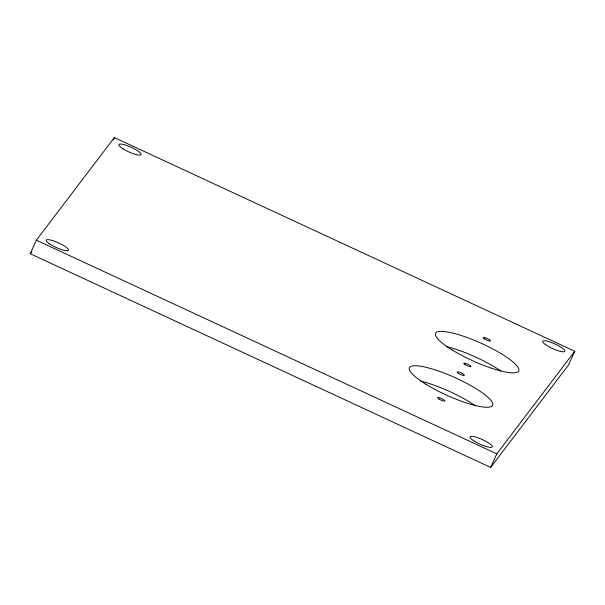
<?xml version="1.0" encoding="UTF-8"?>
<svg xmlns="http://www.w3.org/2000/svg" width="605" height="605" viewBox="0 0 605 605"><rect width="100%" height="100%" fill="white"/><g stroke="black" fill="none" stroke-linecap="round" stroke-linejoin="round"><path stroke-width="0.91" d="M30.25 253.737L36.368 240.185L114.337 137.577L574.75 351.263L568.632 364.815L490.663 467.423L30.25 253.737L31.959 251.491M113.188 140.118L114.337 137.577M490.663 467.423L496.781 453.871L574.75 351.263M36.368 240.185L496.781 453.871M420.384 380.969A45.64 9.725 24.3 0 1 475.409 405.804M446.505 346.589A45.64 9.725 24.3 0 1 500.925 371.009M439.033 399.081A3.955 0.839 24.3 0 0 444.856 400.979A3.955 0.839 24.3 0 0 439.933 397.886A3.955 0.839 24.3 0 0 439.033 399.081M458.522 373.429A3.955 0.839 24.3 0 0 464.353 375.327A3.955 0.839 24.3 0 0 459.429 372.234A3.955 0.839 24.3 0 0 458.522 373.429M465.154 364.702A3.955 0.839 24.3 0 0 470.985 366.6A3.955 0.839 24.3 0 0 466.054 363.507A3.955 0.839 24.3 0 0 465.154 364.702M484.65 339.05A3.955 0.839 24.3 0 0 490.473 340.948A3.955 0.839 24.3 0 0 485.55 337.855A3.955 0.839 24.3 0 0 484.65 339.05M425.708 384.13A45.64 9.725 24.3 0 0 492.478 405.539A45.64 9.725 24.3 0 0 434.874 369.799A45.64 9.725 24.3 0 0 425.708 384.13M452.54 350.182A45.64 9.725 24.3 0 0 518.704 370.986A45.64 9.725 24.3 0 0 460.201 335.162A45.64 9.725 24.3 0 0 452.54 350.182M49.247 243.671A12.168 2.594 24.3 0 0 68.017 250.538A12.168 2.594 24.3 0 0 54.722 241.304A12.168 2.594 24.3 0 0 49.247 243.671M474.244 441.143A12.168 2.594 24.3 0 0 492.175 446.989A12.168 2.594 24.3 0 0 477.027 437.483A12.168 2.594 24.3 0 0 474.244 441.143M545.339 344.517A12.168 2.594 24.3 0 0 564.306 351.709A12.168 2.594 24.3 0 0 551.722 342.619A12.168 2.594 24.3 0 0 545.339 344.517M123.057 148.853A12.168 2.594 24.3 0 0 140.995 154.698A12.168 2.594 24.3 0 0 125.848 145.185A12.168 2.594 24.3 0 0 123.057 148.853"/></g></svg>
